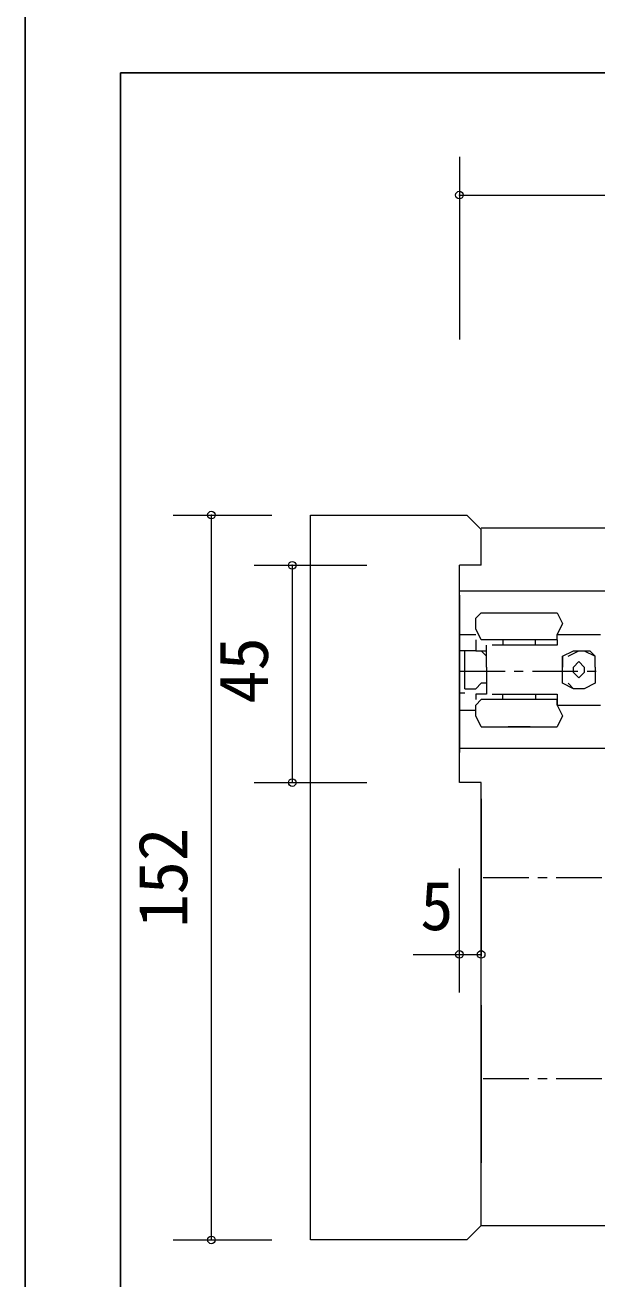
# Model space of a CAD drawing. Units: millimetres at full size; details may follow other scales. Extents: x -800 to 800, y -560 to 560.
# Drawn here: x -800 to -680, y -297 to -34 of the extents above; entities that cross this region are included whole.
import ezdxf
from ezdxf.enums import TextEntityAlignment as Align

# ---------------------------------------------------------------- set-up
doc = ezdxf.new("R2010")
doc.units = ezdxf.units.MM
doc.header["$LTSCALE"] = 4
doc.header["$PDMODE"] = 32
doc.header["$PDSIZE"] = 1.6
doc.linetypes.add('USER12', pattern=[3.826934, 2.391833, -0.478367, 0.478367, -0.478367])
doc.layers.add('0-0', color=7, linetype='Continuous', lineweight=25)
doc.layers.add('3-0', color=4, linetype='Continuous', lineweight=9)
doc.styles.add('ＭＳ ゴシック', font='')
doc.styles.get('ＭＳ ゴシック').set_extended_font_data('MS Gothic')

msp = doc.modelspace()

# ---------------------------------------------------------------- linework, layer by layer
at = {"layer": '0-0'}
for p, q in [((-800, 560), (-800, -560)), ((-780, -44), (152, -44))]:
    msp.add_line(p, q, dxfattribs=at)
msp.add_lwpolyline([(-780, -44), (-780, -444), (152, -444)], dxfattribs=at)
at = {"layer": '3-0'}
for p, q in [((-708.876, -61.659), (-708.876, -99.982)), ((-708.876, -69.659), (-322.576, -69.659)), ((-768.901, -136.781), (-748.242, -136.781)), ((-760.901, -288.811), (-760.901, -136.781)), ((-751.961, -147.319), (-728.322, -147.319)), ((-743.961, -147.319), (-743.961, -192.878)), ((-704.319, -157.256), (-688.368, -157.256)), ((-708.876, -161.812), (-705.46, -161.812)), ((-708.876, -166.095), (-708.876, -162.675)), ((-688.368, -162.953), (-704.319, -162.953)), ((-699.763, -162.953), (-699.763, -164.091)), ((-692.924, -164.091), (-692.924, -162.953)), ((-688.368, -161.812), (-679.253, -161.812)), ((-688.368, -162.953), (-688.368, -161.812)), ((-705.46, -165.233), (-708.876, -165.233)), ((-707.736, -173.207), (-707.736, -165.233)), ((-703.18, -168.652), (-703.18, -164.091)), ((-708.876, -174.07), (-708.876, -166.095)), ((-708.876, -174.07), (-708.876, -166.095)), ((-687.227, -172.068), (-687.227, -166.372)), ((-687.227, -166.372), (-687.227, -168.652)), ((-680.393, -168.652), (-680.393, -166.372)), ((-703.18, -168.652), (-703.18, -174.345)), ((-687.227, -172.068), (-687.227, -168.652)), ((-683.81, -170.929), (-682.67, -169.789)), ((-680.393, -168.652), (-680.393, -172.068)), ((-707.736, -173.207), (-705.46, -173.207)), ((-708.876, -174.07), (-708.876, -178.628)), ((-708.876, -174.07), (-707.736, -174.07)), ((-688.368, -175.487), (-704.319, -175.487)), ((-702.038, -174.345), (-688.368, -174.345)), ((-699.763, -175.487), (-699.763, -174.345)), ((-692.924, -174.345), (-692.924, -175.487)), ((-688.368, -174.345), (-688.368, -175.487)), ((-688.368, -176.625), (-688.368, -175.487)), ((-688.368, -175.487), (-688.368, -176.625)), ((-705.46, -177.765), (-708.876, -177.765)), ((-688.368, -176.625), (-679.253, -176.625)), ((-704.319, -181.181), (-688.368, -181.181)), ((-751.961, -192.878), (-728.322, -192.878)), ((-704.315, -196.299), (-704.315, -229.326)), ((-704.315, -209.962), (-704.315, -205.411)), ((-704.315, -209.962), (-704.315, -205.411)), ((-704.315, -209.962), (-704.315, -216.799)), ((-704.315, -209.962), (-704.315, -216.799)), ((-708.876, -236.923), (-708.876, -210.944)), ((-704.315, -236.923), (-704.315, -210.944)), ((-704.315, -221.355), (-704.315, -216.799)), ((-704.315, -221.355), (-704.315, -216.799)), ((-718.612, -228.923), (-704.315, -228.923)), ((-704.315, -253.251), (-704.315, -248.69)), ((-704.315, -253.251), (-704.315, -248.69)), ((-704.315, -253.251), (-704.315, -260.083)), ((-704.315, -253.251), (-704.315, -260.083)), ((-704.315, -264.639), (-704.315, -260.083)), ((-704.315, -264.639), (-704.315, -260.083)), ((-768.901, -288.811), (-748.242, -288.811))]:
    msp.add_line(p, q, dxfattribs=at)
at = {"layer": '3-0', "color": 7, "lineweight": 18}
for p, q in [((-740.138, -136.798), (-707.315, -136.798)), ((-740.138, -288.811), (-740.138, -136.798)), ((-704.315, -139.798), (-707.315, -136.798)), ((-491.166, -139.502), (-704.315, -139.502)), ((-704.315, -147.319), (-704.315, -139.798)), ((-708.876, -192.878), (-708.876, -147.319)), ((-704.315, -147.319), (-708.876, -147.319)), ((-708.876, -152.698), (-491.166, -152.698)), ((-708.876, -186.601), (-708.876, -153.561)), ((-708.876, -153.561), (-708.876, -186.598)), ((-491.166, -185.739), (-708.876, -185.739)), ((-704.315, -192.878), (-708.876, -192.878)), ((-704.315, -285.811), (-704.315, -192.878)), ((-704.315, -239.578), (-704.315, -272.615)), ((-704.315, -285.811), (-707.315, -288.811)), ((-704.315, -285.811), (-491.166, -285.811)), ((-707.315, -288.811), (-740.138, -288.811))]:
    msp.add_line(p, q, dxfattribs=at)
at = {"layer": '3-0', "linetype": 'USER12'}
for p, q in [((-708.876, -169.494), (-491.166, -169.494)), ((-703.876, -212.785), (-491.166, -212.785)), ((-703.876, -254.942), (-491.166, -254.942))]:
    msp.add_line(p, q, dxfattribs=at)
at = {"layer": '3-0'}
for points in [[(-704.319, -162.953), (-705.46, -160.675), (-705.46, -158.396), (-704.319, -157.256)], [(-688.368, -157.256), (-687.227, -159.535), (-688.368, -161.812)], [(-705.46, -162.953), (-705.46, -165.233), (-703.18, -165.233)], [(-688.368, -162.953), (-688.368, -164.091), (-702.038, -164.091)], [(-705.46, -165.233), (-704.319, -165.233), (-703.18, -166.372)], [(-687.227, -166.372), (-684.951, -165.233), (-682.67, -165.233), (-680.393, -166.372)], [(-686.091, -166.372), (-683.81, -165.233), (-681.534, -165.233), (-680.393, -166.372)], [(-683.81, -170.929), (-684.951, -169.789), (-684.951, -168.652), (-683.81, -167.51), (-682.67, -168.652), (-682.67, -169.789)], [(-703.18, -172.068), (-704.319, -172.068), (-705.46, -173.207)], [(-680.393, -172.068), (-682.67, -173.207), (-684.951, -173.207), (-687.227, -172.068)], [(-680.393, -172.068), (-682.67, -173.207), (-684.951, -173.207), (-686.091, -172.068)], [(-703.18, -174.345), (-705.46, -174.345), (-705.46, -175.487)], [(-704.319, -181.181), (-705.46, -178.904), (-705.46, -176.625), (-704.319, -175.487)], [(-688.368, -176.625), (-687.227, -178.904), (-688.368, -181.181)], [(-694.065, -181.181), (-695.205, -181.181), (-698.622, -181.181)]]:
    msp.add_lwpolyline(points, dxfattribs=at)
for p in [(-708.876, -69.659), (-760.901, -136.781), (-743.961, -147.319), (-743.961, -192.878), (-708.876, -228.923), (-704.315, -228.923), (-760.901, -288.811)]:
    msp.add_point(p, dxfattribs=at)

# ---------------------------------------------------------------- texts
at = {"layer": '3-0', "color": 7, "style": 'ＭＳ ゴシック'}
for s, p in [('45', (-745.961, -176.355)), ('152', (-762.901, -223.304))]:
    msp.add_text(s, height=10.26, rotation=90, dxfattribs=at).set_placement(p, align=Align.BOTTOM_LEFT)
msp.add_text('5', height=10.26, dxfattribs=at).set_placement((-717.095, -226.923), align=Align.BOTTOM_LEFT)

doc.saveas('drawing.dxf')
